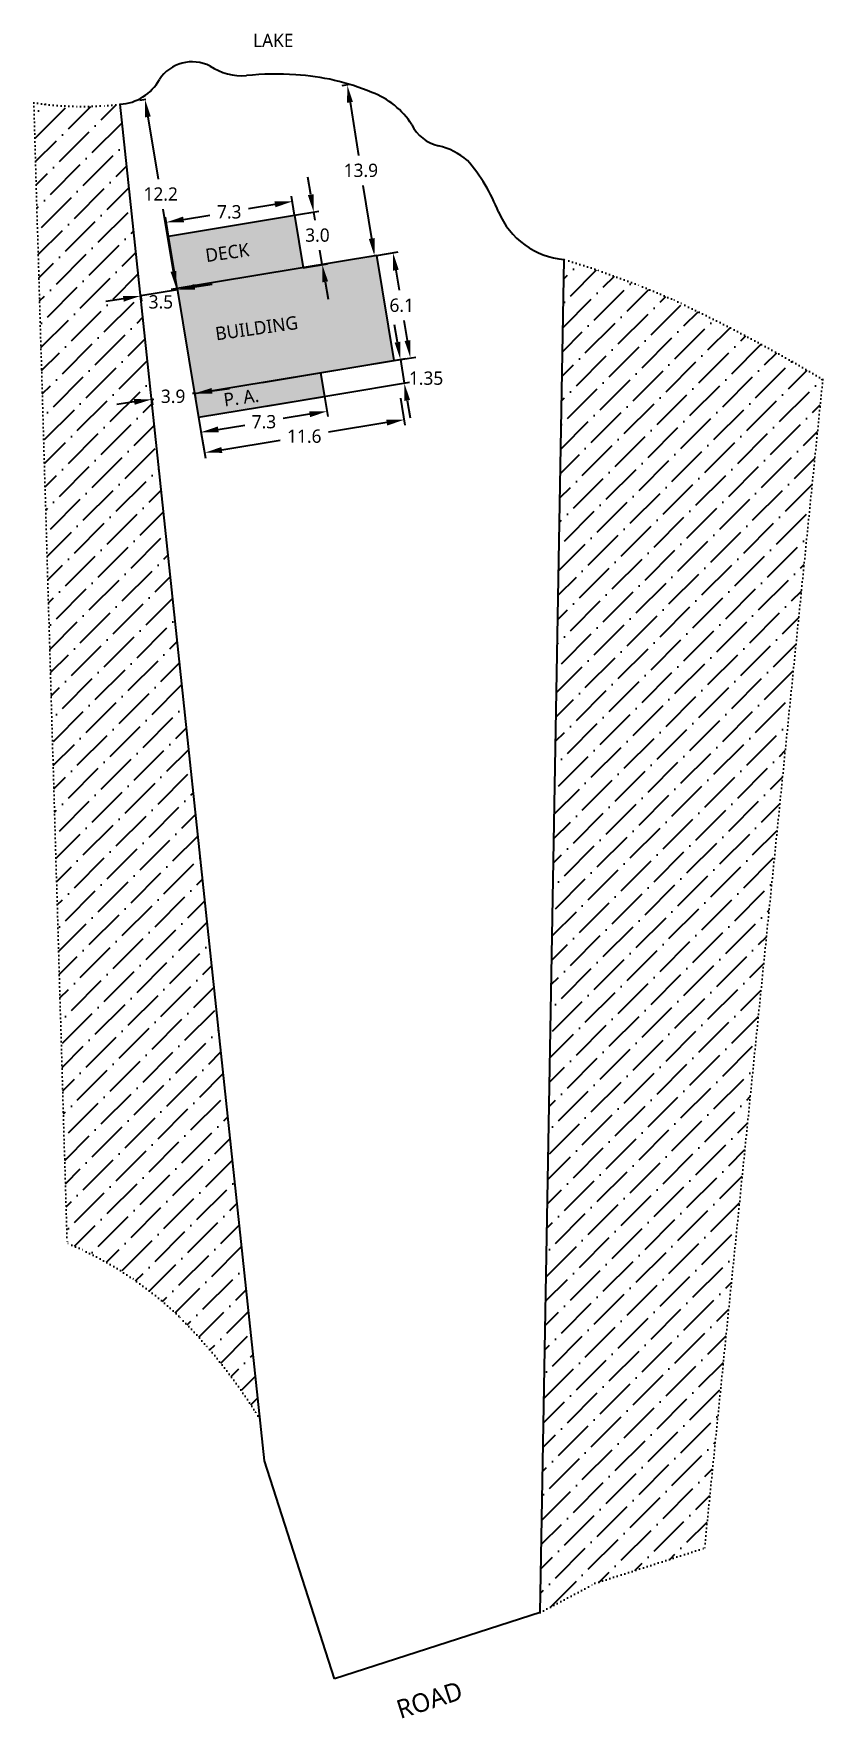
# Model space of a CAD drawing. Header units: millimetres. Extents: x 18 to 166, y -40 to 276.
import ezdxf

# ---------------------------------------------------------------- set-up
doc = ezdxf.new("R2010")
doc.units = ezdxf.units.MM
doc.header["$PDSIZE"] = -1
doc.linetypes.add('DOT2', pattern=[0.635, 0, -0.635])
doc.dimstyles.new('ISO-25', dxfattribs={"dimtxt": 2.5, "dimasz": 2.5, "dimexe": 1.25, "dimexo": 0.625, "dimtad": 1, "dimtxsty": 'Standard', "dimcen": 2.5, "dimadec": 0, "dimazin": 0, "dimtfac": 1, "dimtmove": 0, "dimatfit": 3, "dimfxl": 1, "dimarcsym": 0})

# ---------------------------------------------------------------- blocks, each defined once
blk = doc.blocks.new('*D1')
at = {"color": 0, "lineweight": -2, "transparency": 16777216}
for p, q in [((39.2585033930535, 263.6933892792729), (38.11854699740701, 263.5047396788976)), ((39.64423929543416, 260.4103145284471), (41.57733485737837, 248.729162568139)), ((44.44414229011593, 231.4058527835631), (42.51104672817173, 243.0870047438713)), ((45.13662743138558, 228.1735414843508), (43.99667103573911, 227.9848918839756))]:
    blk.add_line(p, q, dxfattribs=at)
at = {"color": 0, "transparency": 16777216}
for points in [[(40.18718813293732, 260.5001662820847), (39.101290457931, 260.3204627748096), (39.105128773609, 263.6680075534662)], [(44.98709112761909, 231.4957045372006), (43.90119345261277, 231.3160010299256), (44.9832528119411, 228.1481597585441)]]:
    blk.add_solid(points, dxfattribs=at)
at = {"layer": 'Defpoints', "color": 0, "transparency": 16777216}
for p in [(39.105128773609, 263.6680075534662), (39.2585033930535, 263.6933892792729), (45.13662743138558, 228.1735414843508)]:
    blk.add_point(p, dxfattribs=at)
at = {"color": 0, "transparency": 16777216, "insert": (42.04419079277508, 245.9080836560051), "char_height": 3.5, "attachment_point": 5}
blk.add_mtext('{\\fSegoe UI|b0|i0|c0|p34;\\H0.71429x;12.2}', dxfattribs=at)
blk = doc.blocks.new('*D2')
at = {"color": 0, "lineweight": -2, "transparency": 16777216}
for p, q in [((77.51091525831188, 266.4771597806786), (76.09407633889731, 266.2513523328528)), ((77.60130777539688, 263.147893392118), (79.1894993177564, 253.1827146065324)), ((81.67773831747743, 237.5701478397754), (80.08954677511792, 247.5353266253609)), ((82.62673492706145, 234.3777207179538), (81.20989600764685, 234.151913270128))]:
    blk.add_line(p, q, dxfattribs=at)
at = {"color": 0, "transparency": 16777216}
for points in [[(78.1447822345954, 263.2345091526737), (77.05783331619837, 263.0612776315622), (77.0816132120624, 266.4087401473091)], [(82.22121277667597, 237.6567636003311), (81.13426385827893, 237.4835320792197), (82.19743288081193, 234.3093010845843)]]:
    blk.add_solid(points, dxfattribs=at)
at = {"layer": 'Defpoints', "color": 0, "transparency": 16777216}
for p in [(77.0816132120624, 266.4087401473091), (77.51091525831188, 266.4771597806786), (82.62673492706145, 234.3777207179538)]:
    blk.add_point(p, dxfattribs=at)
at = {"color": 0, "transparency": 16777216, "insert": (79.63952304643715, 250.3590206159467), "char_height": 3.5, "attachment_point": 5}
blk.add_mtext('{\\fSegoe UI|b0|i0|c0|p34;\\H0.71429x;13.9}', dxfattribs=at)
blk = doc.blocks.new('*D3')
at = {"color": 0, "lineweight": -2, "transparency": 16777216}
for p, q in [((45.17519113218314, 227.9405119031775), (38.28466134675528, 226.8002089096957)), ((45.1366274313856, 228.1735414843508), (45.33845900675163, 226.9539301269755)), ((48.43288415720212, 228.4796224250027), (51.69057718222111, 229.0187329468278)), ((35.02696832173628, 226.2610983878705), (31.7692752967173, 225.7219878660453)), ((38.24609764595774, 227.033238490869), (38.44792922132378, 225.8136271334937))]:
    blk.add_line(p, q, dxfattribs=at)
at = {"color": 0, "transparency": 16777216}
for points in [[(48.34303240356459, 229.0225712625058), (48.52273591083964, 227.9366735874995), (45.17519113218314, 227.9405119031775)], [(34.93711656809875, 226.8040472253736), (35.11682007537381, 225.7181495503673), (38.28466134675528, 226.8002089096957)]]:
    blk.add_solid(points, dxfattribs=at)
at = {"layer": 'Defpoints', "color": 0, "transparency": 16777216}
for p in [(45.1366274313856, 228.1735414843508), (38.24609764595774, 227.033238490869), (38.28466134675528, 226.8002089096957)]:
    blk.add_point(p, dxfattribs=at)
at = {"color": 0, "transparency": 16777216, "insert": (42.08154949719128, 225.6559399510592), "char_height": 3.5, "width": 8.717817381181248, "attachment_point": 5}
blk.add_mtext('{\\fSegoe UI|b0|i0|c0|p34;\\H0.71429x;3.5}', dxfattribs=at)
blk = doc.blocks.new('*D4')
at = {"color": 0, "lineweight": -2, "transparency": 16777216}
for p, q in [((51.68379776823833, 208.9539574109583), (54.9533105929744, 209.4160070715862)), ((37.0758661569978, 206.8895550962206), (33.80635333226172, 206.4275054355927)), ((40.31529852303736, 207.564457300336), (40.48530922420142, 206.3614433926038)), ((40.34537898173385, 207.3516047568485), (40.73849010941024, 207.4071594748964)), ((48.41428494350227, 208.4919077503303), (48.02117381582587, 208.4363530322825)), ((48.38420448480578, 208.7047602938178), (48.55421518596984, 207.5017463860856))]:
    blk.add_line(p, q, dxfattribs=at)
at = {"color": 0, "transparency": 16777216}
for points in [[(51.60678949146701, 209.4988762150809), (51.76080604500964, 208.4090386068356), (48.41428494350227, 208.4919077503303)], [(36.99885788022648, 207.4344739003433), (37.15287443376911, 206.344636292098), (40.34537898173385, 207.3516047568485)]]:
    blk.add_solid(points, dxfattribs=at)
at = {"layer": 'Defpoints', "color": 0, "transparency": 16777216}
for p in [(40.31529852303736, 207.564457300336), (40.34537898173385, 207.3516047568485), (48.38420448480578, 208.7047602938178)]:
    blk.add_point(p, dxfattribs=at)
at = {"color": 0, "transparency": 16777216, "insert": (44.37983196261806, 207.9217562535895), "char_height": 3.5, "width": 8.717817381181248, "attachment_point": 5}
blk.add_mtext('{\\fSegoe UI|b0|i0|c0|p34;\\H0.71429x;3.9}', dxfattribs=at)
blk = doc.blocks.new('*D5')
at = {"color": 0, "lineweight": -2, "transparency": 16777216}
for p, q in [((63.49963418791546, 243.98431984204), (58.53702373846868, 243.1630652031071)), ((67.18191131454853, 241.9577882360147), (66.59405933836597, 245.5100121400672)), ((43.50394868570066, 238.0393592463709), (42.9160967095181, 241.5915831504233)), ((46.33705760910557, 241.1441118960465), (51.29966805855236, 241.9653665349794))]:
    blk.add_line(p, q, dxfattribs=at)
at = {"color": 0, "transparency": 16777216}
for points in [[(63.40978243427794, 244.5272686795432), (63.58948594155299, 243.4413710045368), (66.75732721293446, 244.5234303638652)], [(46.24720585546805, 241.6870607335497), (46.4269093627431, 240.6011630585433), (43.07936458408659, 240.6050013742213)]]:
    blk.add_solid(points, dxfattribs=at)
at = {"layer": 'Defpoints', "color": 0, "transparency": 16777216}
for p in [(66.75732721293446, 244.5234303638652), (67.18191131454853, 241.9577882360147), (43.50394868570066, 238.0393592463709)]:
    blk.add_point(p, dxfattribs=at)
at = {"color": 0, "transparency": 16777216, "insert": (54.91834589851053, 242.5642158690433), "char_height": 3.5, "attachment_point": 5}
blk.add_mtext('{\\fSegoe UI|b0|i0|c0|p34;\\H0.71429x;7.3}', dxfattribs=at)
blk = doc.blocks.new('*D6')
at = {"color": 0, "lineweight": -2, "transparency": 16777216}
for p, q in [((70.22588363021258, 245.8084400338298), (69.6867731083874, 249.0661330588488)), ((67.18191131454853, 241.9577882360147), (71.75157592823973, 242.7140148833793)), ((70.76499415203776, 242.5507470088108), (71.02011943824851, 241.0090967687431)), ((72.39767289772271, 232.6849292467909), (71.9523887582368, 235.3756558726483)), ((68.81459006023348, 232.0919704739948), (73.38425467392469, 232.8481971213594)), ((72.93678341954788, 229.4272362217719), (73.47589394137304, 226.1695431967529))]:
    blk.add_line(p, q, dxfattribs=at)
at = {"color": 0, "transparency": 16777216}
for points in [[(70.76883246771573, 245.8982917874673), (69.68293479270942, 245.7185882801923), (70.76499415203776, 242.5507470088108)], [(73.47973225705103, 229.5170879754094), (72.39383458204472, 229.3373844681344), (72.39767289772271, 232.6849292467909)]]:
    blk.add_solid(points, dxfattribs=at)
at = {"layer": 'Defpoints', "color": 0, "transparency": 16777216}
for p in [(67.18191131454853, 241.9577882360147), (68.81459006023348, 232.0919704739948), (72.39767289772271, 232.6849292467909)]:
    blk.add_point(p, dxfattribs=at)
at = {"color": 0, "transparency": 16777216, "insert": (71.48625409824263, 238.1923763206957), "char_height": 3.5, "width": 2.988992672327186, "attachment_point": 5}
blk.add_mtext('{\\fSegoe UI|b0|i0|c0|p34;\\H0.71429x;3.0}', dxfattribs=at)
blk = doc.blocks.new('*D7')
at = {"color": 0, "lineweight": -2, "transparency": 16777216}
for p, q in [((82.62673492706142, 234.3777207179537), (86.66842516325858, 235.0465737116391)), ((86.22095390888175, 231.6256128120517), (86.84723343210334, 227.8411820656364)), ((88.40809035660132, 218.4093633380496), (87.78181083337975, 222.1937940844648)), ((85.89209241843133, 214.6460851939137), (89.93378265462849, 215.3149381875991))]:
    blk.add_line(p, q, dxfattribs=at)
at = {"color": 0, "transparency": 16777216}
for points in [[(86.76390274638491, 231.7154645656892), (85.67800507137859, 231.5357610584141), (85.68184338705657, 234.8833058370706)], [(88.95103919410448, 218.4992150916871), (87.86514151909816, 218.3195115844121), (88.94720087842649, 215.1516703130306)]]:
    blk.add_solid(points, dxfattribs=at)
at = {"layer": 'Defpoints', "color": 0, "transparency": 16777216}
for p in [(82.62673492706142, 234.3777207179537), (85.68184338705657, 234.8833058370706), (85.89209241843133, 214.6460851939137)]:
    blk.add_point(p, dxfattribs=at)
at = {"color": 0, "transparency": 16777216, "insert": (87.31452213274153, 225.0174880750506), "char_height": 3.5, "attachment_point": 5}
blk.add_mtext('{\\fSegoe UI|b0|i0|c0|p34;\\H0.71429x;6.1}', dxfattribs=at)
blk = doc.blocks.new('*D8')
at = {"color": 0, "lineweight": -2, "transparency": 16777216}
for p, q in [((87.090056728652, 207.5576545448452), (87.92002449231987, 202.542393136966)), ((84.49906359273238, 202.9898643913428), (73.53955631830956, 201.1761926794029)), ((49.59994923297617, 201.3534753112424), (50.42991699664404, 196.3382139033632)), ((53.52434214709454, 197.8639062013903), (64.48384942151738, 199.6775779133302))]:
    blk.add_line(p, q, dxfattribs=at)
at = {"color": 0, "transparency": 16777216}
for points in [[(84.40921183909485, 203.532813228846), (84.5889153463699, 202.4469155538396), (87.75675661775138, 203.528974913168)], [(53.43449039345701, 198.4068550388935), (53.61419390073207, 197.3209573638872), (50.26664912207555, 197.3247956795652)]]:
    blk.add_solid(points, dxfattribs=at)
at = {"layer": 'Defpoints', "color": 0, "transparency": 16777216}
for p in [(87.090056728652, 207.5576545448452), (87.75675661775138, 203.528974913168), (49.59994923297617, 201.3534753112424)]:
    blk.add_point(p, dxfattribs=at)
at = {"color": 0, "transparency": 16777216, "insert": (69.01170286991346, 200.4268852963666), "char_height": 3.5, "attachment_point": 5}
blk.add_mtext('{\\fSegoe UI|b0|i0|c0|p34;\\H0.71429x;11.6}', dxfattribs=at)
blk = doc.blocks.new('*D12')
at = {"color": 0, "lineweight": -2, "transparency": 16777216}
for p, q in [((72.81465298716161, 207.9207169570458), (73.44365813295852, 204.1198160411699)), ((49.13669035831377, 204.002287967402), (49.76569550411068, 200.201387051526)), ((52.86012065456118, 201.7270793495532), (57.82273110400794, 202.5483339884861)), ((70.02269723337105, 204.5672872955467), (65.06008678392425, 203.7460326566138))]:
    blk.add_line(p, q, dxfattribs=at)
at = {"color": 0, "transparency": 16777216}
for points in [[(69.93284547973352, 205.1102361330499), (70.11254898700857, 204.0243384580436), (73.28039025839001, 205.1063978173719)], [(52.77026890092365, 202.2700281870564), (52.9499724081987, 201.18413051205), (49.60242762954218, 201.187968827728)]]:
    blk.add_solid(points, dxfattribs=at)
at = {"layer": 'Defpoints', "color": 0, "transparency": 16777216}
for p in [(72.81465298716161, 207.9207169570458), (49.13669035831377, 204.002287967402), (73.28039025839001, 205.1063978173719)]:
    blk.add_point(p, dxfattribs=at)
at = {"color": 0, "transparency": 16777216, "insert": (61.44140894396611, 203.14718332255), "char_height": 3.5, "attachment_point": 5}
blk.add_mtext('{\\fSegoe UI|b0|i0|c0|p34;\\H0.71429x;7.3}', dxfattribs=at)
blk = doc.blocks.new('*D13')
at = {"color": 0, "lineweight": -2, "transparency": 16777216}
for p, q in [((86.52794238312285, 218.1066327840984), (85.98883186129768, 221.3643258091174)), ((61.09564202576225, 210.550971606745), (88.05363468115002, 215.012207633648)), ((87.06705290494801, 214.8489397590795), (87.80175834050624, 210.4093217661705)), ((61.83034746132047, 206.111353613836), (88.78834011670824, 210.572589640739)), ((88.3408688623314, 207.1516287411515), (88.87997938415657, 203.8939357161325))]:
    blk.add_line(p, q, dxfattribs=at)
at = {"color": 0, "transparency": 16777216}
for points in [[(87.07089122062601, 218.196484537736), (85.98499354561969, 218.0167810304609), (87.06705290494801, 214.8489397590795)], [(88.88381769983457, 207.241480494789), (87.79792002482824, 207.061776987514), (87.80175834050624, 210.4093217661705)]]:
    blk.add_solid(points, dxfattribs=at)
at = {"layer": 'Defpoints', "color": 0, "transparency": 16777216}
for p in [(61.09564202576225, 210.550971606745), (87.80175834050624, 210.4093217661705), (61.83034746132047, 206.111353613836)]:
    blk.add_point(p, dxfattribs=at)
at = {"color": 0, "transparency": 16777216, "insert": (91.88758600419837, 211.3294367720392), "char_height": 3.5, "attachment_point": 5}
blk.add_mtext('{\\fSegoe UI|b0|i0|c0|p34;\\H0.71429x;1.35}', dxfattribs=at)

msp = doc.modelspace()

# ---------------------------------------------------------------- hatches: boundary and pattern name
h = msp.add_hatch()
h.set_pattern_fill('ANSI36', color=256)
h.set_pattern_definition([(45, (0, 0), (1.683798022700467, 6.173926083235044), [7.9375, -1.5875, 0, -1.5875])])
edge = h.paths.add_edge_path()
edge.add_arc((5.796753581607391, -56.55536627535338), 312.1519794695627, 59.03442830657733, 64.9486443115923)
edge.add_arc((68.13861729420131, 67.27981042008525), 173.6157568841847, 66.28258431733364, 73.36667476186193)
edge.add_line((117.8353834331062, 233.6308322798963), (113.2947972642818, -20.49704220215304))
edge.add_line((113.2947972642818, -20.49704220215304), (123.6069976582415, -14.98914475869873))
edge.add_line((123.6069976582415, -14.98914475869873), (144.1961969574137, -8.373203167893934))
edge.add_line((144.1961969574137, -8.373203167893934), (166.4061018573338, 211.1076598100824))
edge = h.paths.add_edge_path()
edge.add_arc((27.42750543751371, 323.3318667315235), 60.95364331412906, 261.2986478264456, 276.6123846289878, ccw=False)
edge.add_line((18.20618540815535, 263.0797805420626), (24.47052653961568, 48.90667074138068))
edge.add_arc((-1.657716273524194, -13.87752282985563), 68.00397072886895, 46.14735014828568, 67.40489614915009, ccw=False)
edge.add_arc((-26.58412064013557, -37.2416420119248), 102.1372162905369, 31.291506563699784, 45.144162720730776, ccw=False)
edge.add_line((60.69579060803245, 15.80765623123605), (34.44643131831235, 262.7836932434163))
h = msp.add_hatch(color=256)
h.set_gradient(color1=(19, 155, 72), color2=(19, 155, 72))
h.paths.add_polyline_path([(45.1366274313856, 228.1735414843508), (68.81459006023347, 232.0919704739948), (67.18191131454851, 241.9577882360147), (43.50394868570066, 238.0393592463708)])
h.paths.add_polyline_path([(49.90222399854982, 231.4491631428557), (59.64795554617012, 232.8177181105968), (58.81373098567459, 238.758384586303), (49.0679994380543, 237.3898296185619)], flags=24)
h = msp.add_hatch(color=256)
h.set_gradient(color1=(128, 128, 128), color2=(128, 128, 128))
h.paths.add_polyline_path([(45.1366274313856, 228.1735414843508), (48.40198492275553, 208.4419059603109), (85.89209241843135, 214.6460851939138), (82.62673492706143, 234.3777207179537)])
h.paths.add_polyline_path([(68.26552872690372, 235.1721402973345), (74.6389874298326, 235.1721402973345), (74.6389874298326, 241.6711227659537), (68.26552872690372, 241.6711227659537)], flags=9)
h.paths.add_polyline_path([(51.76127983690693, 216.7466095503679), (68.55087050131921, 219.1043061068396), (67.71664594082368, 225.0449725825458), (50.92705527641141, 222.6872760260741)], flags=24)
h = msp.add_hatch(color=256)
h.set_gradient(color1=(0, 0, 255), color2=(0, 0, 255))
h.paths.add_polyline_path([(48.40198492275552, 208.4419059603109), (49.13669035831377, 204.002287967402), (72.81465298716161, 207.9207169570458), (72.07994755160338, 212.3603349499548)])
h.paths.add_polyline_path([(53.32184663038151, 204.3719272814012), (61.32215132332614, 205.4953787819349), (60.48792676283062, 211.4360452576411), (52.48762206988599, 210.3125937571074)], flags=25)

# ---------------------------------------------------------------- linework, layer by layer
at = {"linetype": 'DOT2'}
for p, q in [((18.20618540815535, 263.0797805420627), (24.47052653961574, 48.90667074138062)), ((166.4061018573338, 211.1076598100824), (144.1961969574137, -8.373203167893934))]:
    msp.add_line(p, q, dxfattribs=at)
at = {"color": 7, "linetype": 'Continuous'}
for p, q in [((61.52207714503434, 8.033257927153944), (34.44643131831229, 262.7836932434163)), ((113.2947972642818, -20.49704220215303), (117.8353834331062, 233.6308322798963)), ((74.67714271167407, -32.9060797359341), (61.52207714503434, 8.033257927153944)), ((113.2947972642818, -20.49704220215303), (74.67714271167407, -32.9060797359341))]:
    msp.add_line(p, q, dxfattribs=at)
for p, q in [((43.50394868570066, 238.0393592463708), (67.18191131454851, 241.9577882360147)), ((67.18191131454851, 241.9577882360147), (68.81459006023347, 232.0919704739947)), ((45.1366274313856, 228.1735414843508), (43.50394868570066, 238.0393592463708)), ((82.62673492706143, 234.3777207179537), (45.1366274313856, 228.1735414843508)), ((85.89209241843135, 214.6460851939138), (82.62673492706143, 234.3777207179537)), ((45.1366274313856, 228.1735414843508), (48.40198492275553, 208.4419059603109)), ((48.40198492275553, 208.4419059603109), (85.89209241843135, 214.6460851939138)), ((72.07994755160338, 212.3603349499548), (72.81465298716161, 207.9207169570458)), ((48.40198492275553, 208.4419059603109), (49.13669035831377, 204.002287967402)), ((49.13669035831377, 204.002287967402), (72.81465298716161, 207.9207169570458)), ((48.91938061165487, 205.3154295539595), (48.91938061165487, 205.3154295539595))]:
    msp.add_line(p, q)
at = {"color": 7, "linetype": 'DOT2'}
for p, q in [((123.6069976582415, -14.98914475869869), (144.1961969574137, -8.373203167893934)), ((113.2947972642818, -20.49704220215303), (123.6069976582415, -14.98914475869869))]:
    msp.add_line(p, q, dxfattribs=at)
for centre, radius, start, end in [((47.95664221391569, 263.3728697341525), 7.384971879157948, 62.91125500458501, 146.644829473539), ((64.73972690180175, 224.5533844057728), 43.85938687896532, 67.27482450259521, 86.52257759871281), ((95.7074556272608, 262.0811061834954), 7.224894749070324, 205.7735806301822, 258.2019301504147), ((90.85590898458797, 241.7090461887306), 13.72117470870788, 50.18761389862018, 75.76374257491233)]:
    msp.add_arc(centre, radius, start, end)
at = {"color": 7, "linetype": 'Continuous'}
for centre, radius, start, end in [((57.49370937560757, 279.6375464015707), 11.48969120726968, 237.495472385906, 273.3358329662753), ((33.89971728912985, 271.7679832816486), 9.000909049689529, 273.4822815526305, 331.2113829883822), ((63.72410460175166, 215.3588432400619), 53.10056009483493, 86.03048537717021, 96.01226954164656), ((76.54512183131382, 250.9508881883407), 14.96657688058746, 32.26057523949185, 69.92211200383186), ((74.81806490197442, 230.6740855385342), 32.88864334012364, 21.20852503905661, 40.99520517672356), ((119.125653321457, 248.4223337871424), 14.84767029616597, 203.2051429609725, 265.0146803566287)]:
    msp.add_arc(centre, radius, start, end, dxfattribs=at)
at = {"color": 7, "linetype": 'DOT2'}
for centre, radius, start, end in [((27.42750543751343, 323.3318667315234), 60.95364331412892, 261.2986478264457, 276.6123846289885), ((68.138617294132, 67.27981041988468), 173.6157568843968, 66.28258431733981, 73.36667476185899), ((5.796753581541131, -56.55536627546768), 312.1519794696948, 59.03442830657771, 64.94864431159041), ((-1.657716273524313, -13.87752282985566), 68.00397072886899, 46.14735014828273, 67.40489614915023), ((-26.58412064013498, -37.24164201192441), 102.1372162905362, 31.29150656369951, 45.14416272072904)]:
    msp.add_arc(centre, radius, start, end, dxfattribs=at)

# ---------------------------------------------------------------- texts
at = {"insert": (59.37707229918564, 276.0284131194145), "char_height": 2.5, "attachment_point": 1}
msp.add_mtext_dynamic_manual_height_columns('{\\fSegoe UI|b0|i0|c0|p34;LAKE}', width=21.1847805697048, gutter_width=17.5, heights=[0], dxfattribs=at)
at = {"attachment_point": 1}
for s, width, gutter_width, insert, char_height, rotation in [('{\\fSegoe UI|b0|i0|c0|p34;\\C114;\\c4758291;DECK}', 14.66053245354146, 17.5, (50.28072265903765, 235.6051140129353), 2.5, 7.993552806925505), ('{\\fSegoe UI|b0|i0|c0|p34;\\C252;\\c9999763;BUILDING}', 14.66053245354146, 17.5, (52.13977849739476, 220.9025604204475), 2.5, 7.993552806925505), ('{\\fSegoe UI|b0|i0|c0|p34;\\C5;P. A.}', 14.66053245354146, 17.5, (53.70616377080304, 208.486443686088), 2.5, 7.993552806925505), ('{\\fSegoe UI|b0|i0|c0|p34;ROAD}', 49.79924612463991, 28.448390709375, (85.97032923009557, -37.14567327725779), 3.5, 17.81380567012346)]:
    msp.add_mtext_dynamic_manual_height_columns(s, width=width, gutter_width=gutter_width, heights=[0], dxfattribs=dict(at, insert=insert, char_height=char_height, rotation=rotation))

# ---------------------------------------------------------------- dimensions: what is measured, and where the dimension line sits
for p1, p2, distance, text, picture, middle in [((82.62673492706143, 234.3777207179537), (77.51091525831187, 266.4771597806786), 0.43472001695850526, '{\\fSegoe UI|b0|i0|c0|p34;\\H0.71429x;13.9}', '*D2', (79.63952304643715, 250.3590206159467)), ((45.1366274313856, 228.1735414843508), (39.25850339305351, 263.6933892792729), 0.15546062490119886, '{\\fSegoe UI|b0|i0|c0|p34;\\H0.71429x;12.2}', '*D1', (42.04419079277508, 245.9080836560051)), ((43.50394868570066, 238.0393592463708), (67.18191131454851, 241.9577882360147), 2.600536711439526, '{\\fSegoe UI|b0|i0|c0|p34;\\H0.71429x;7.3}', '*D5', (54.91834589851053, 242.5642158690433)), ((85.89209241843135, 214.6460851939138), (82.62673492706143, 234.3777207179537), -3.0966601387634234, '{\\fSegoe UI|b0|i0|c0|p34;\\H0.71429x;6.1}', '*D7', (87.31452213274153, 225.0174880750506)), ((49.13669035831377, 204.002287967402), (72.81465298716161, 207.9207169570458), -2.852595909999542, '{\\fSegoe UI|b0|i0|c0|p34;\\H0.71429x;7.3}', '*D12', (61.44140894396611, 203.14718332255)), ((49.59994923297617, 201.3534753112424), (87.09005672865199, 207.5576545448452), -4.083472580637199, '{\\fSegoe UI|b0|i0|c0|p34;\\H0.71429x;11.6}', '*D8', (69.01170286991346, 200.4268852963666))]:
    dim = msp.add_aligned_dim(p1=p1, p2=p2, distance=distance, text=text, dimstyle='ISO-25', override={"dimtxt": 3.5, "dimasz": 3.302, "dimexe": 1, "dimexo": 0, "dimgap": 1.524, "dimtih": 1, "dimtoh": 1, "dimzin": 1, "dimadec": 2, "dimtzin": 1})
    dim.commit()
    dim.dimension.update_dxf_attribs({"geometry": picture, "text_midpoint": middle})
for base, p1, p2, angle, text, override, picture, middle in [((72.39767289772271, 232.6849292467909), (67.18191131454851, 241.9577882360147), (68.81459006023347, 232.0919704739947), 279.3966265394228, '{\\fSegoe UI|b0|i0|c0|p34;\\H0.71429x;3.0}', {"dimtxt": 3.5, "dimasz": 3.302, "dimexe": 1, "dimexo": 0, "dimgap": 1.524, "dimtih": 1, "dimtoh": 1, "dimzin": 1, "dimadec": 2, "dimtzin": 1}, '*D6', (71.48625409824263, 238.1923763206957)), ((38.28466134675528, 226.8002089096957), (45.1366274313856, 228.1735414843508), (38.24609764595775, 227.033238490869), 189.396626539423, '{\\fSegoe UI|b0|i0|c0|p34;\\H0.71429x;3.5}', {"dimtxt": 3.5, "dimasz": 3.302, "dimexe": 1, "dimexo": 0, "dimgap": 1.524, "dimtih": 1, "dimtoh": 1, "dimzin": 1, "dimadec": 2, "dimtmove": 2, "dimtzin": 1}, '*D3', (42.08154949719128, 225.6559399510592)), ((87.80175834050624, 210.4093217661705), (61.09564202576225, 210.550971606745), (61.83034746132047, 206.111353613836), 279.39662653942264, '{\\fSegoe UI|b0|i0|c0|p34;\\H0.71429x;1.35}', {"dimtxt": 3.5, "dimasz": 3.302, "dimexe": 1, "dimexo": 0, "dimgap": 1.524, "dimtih": 1, "dimtoh": 1, "dimzin": 1, "dimadec": 2, "dimtmove": 2, "dimtzin": 1}, '*D13', (91.88758600419837, 211.3294367720392)), ((40.34537898173385, 207.3516047568485), (48.38420448480577, 208.7047602938178), (40.31529852303736, 207.564457300336), 188.0438097011064, '{\\fSegoe UI|b0|i0|c0|p34;\\H0.71429x;3.9}', {"dimtxt": 3.5, "dimasz": 3.302, "dimexe": 1, "dimexo": 0, "dimgap": 1.524, "dimtih": 1, "dimtoh": 1, "dimzin": 1, "dimadec": 2, "dimtzin": 1}, '*D4', (44.37983196261806, 207.9217562535895))]:
    dim = msp.add_linear_dim(base=base, p1=p1, p2=p2, angle=angle, text=text, dimstyle='ISO-25', override=override)
    dim.commit()
    dim.dimension.update_dxf_attribs({"geometry": picture, "text_midpoint": middle, "dimtype": 161})

doc.saveas('drawing.dxf')
